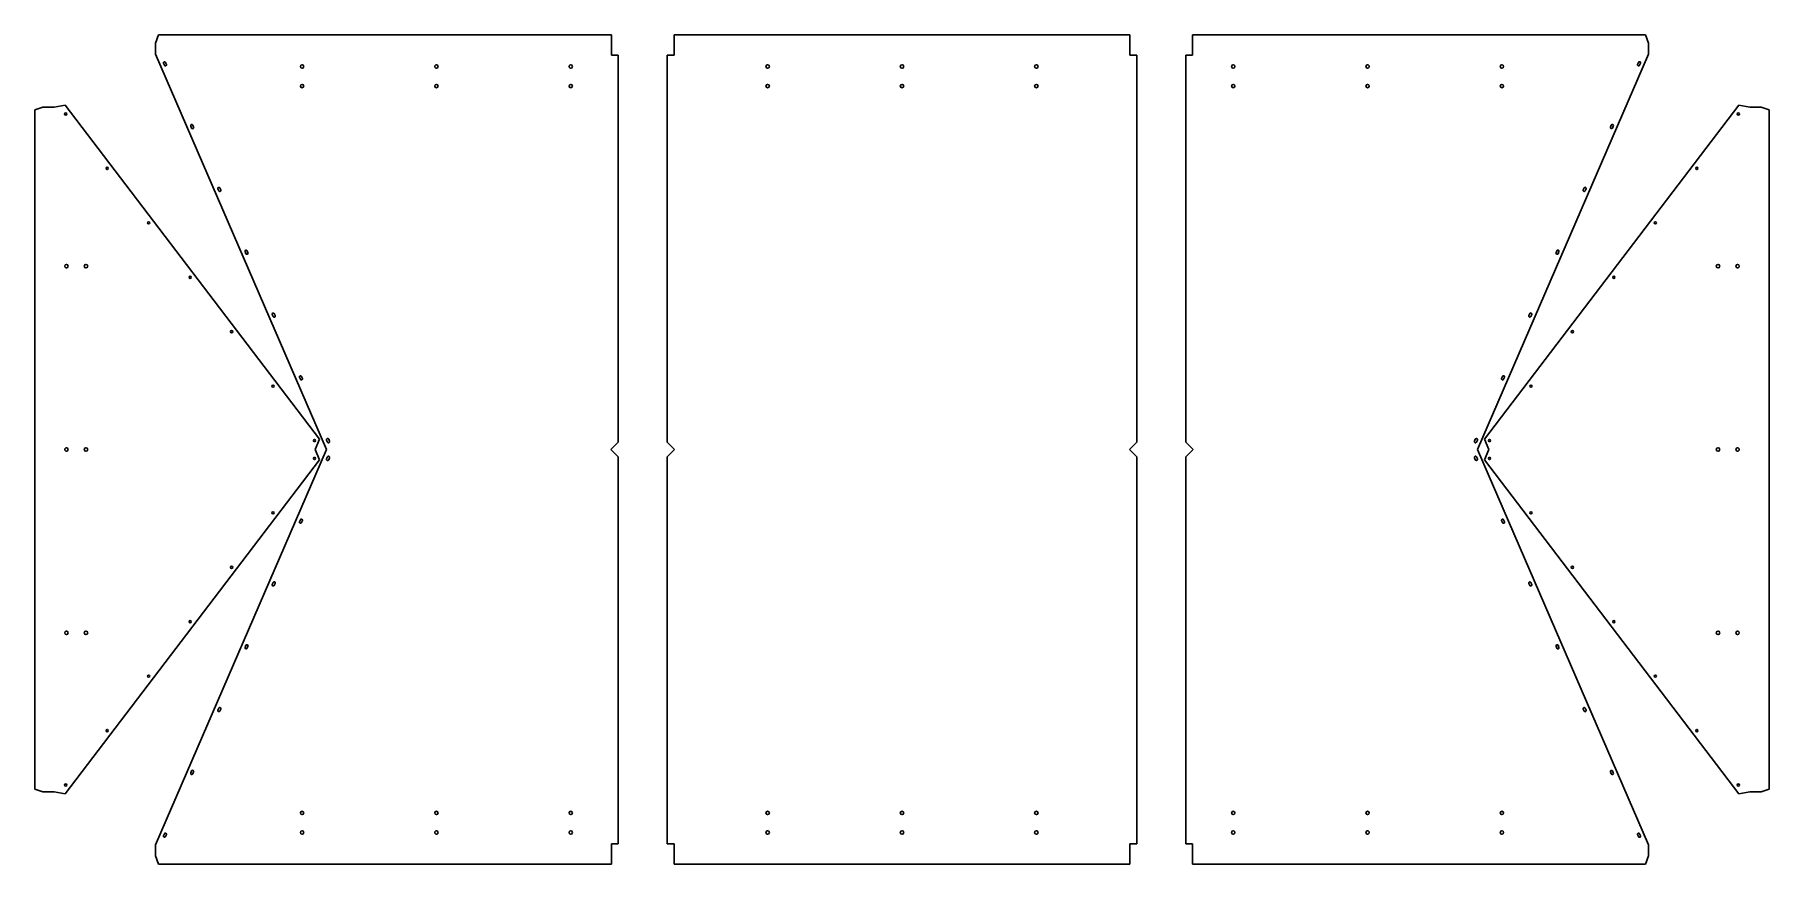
# Model space of a CAD drawing. Header units: millimetres. Extents: x -247 to 3303, y -848 to 848.
import ezdxf

# ---------------------------------------------------------------- set-up
doc = ezdxf.new("R2010")
doc.units = ezdxf.units.MM

msp = doc.modelspace()

# ---------------------------------------------------------------- linework, layer by layer
for p, q in [((6, 848.2944), (0, 831.2944)), ((0, 831.2944), (0, 808.2944)), ((933.3333, 848.2944), (6, 848.2944)), ((933.3333, 806.2944), (933.3333, 848.2944)), ((1061.3333, 848.2944), (1061.3333, 806.2944)), ((1994.6667, 848.2944), (1061.3333, 848.2944)), ((1994.6667, 806.2944), (1994.6667, 848.2944)), ((2122.6667, 848.2944), (2122.6667, 806.2944)), ((3050, 848.2944), (2122.6667, 848.2944)), ((3056, 831.2944), (3050, 848.2944)), ((3056, 808.2944), (3056, 831.2944)), ((0, 808.2944), (350.2178, 0)), ((18.155, 785.8867), (16.366, 790.0157)), ((22.2841, 787.6757), (20.4951, 791.8048)), ((947.3333, 806.2944), (933.3333, 806.2944)), ((947.3333, 15), (947.3333, 806.2944)), ((1061.3333, 806.2944), (1047.3333, 806.2944)), ((1047.3333, 806.2944), (1047.3333, 15)), ((2008.6667, 806.2944), (1994.6667, 806.2944)), ((2008.6667, 15), (2008.6667, 806.2944)), ((2122.6667, 806.2944), (2108.6667, 806.2944)), ((2108.6667, 806.2944), (2108.6667, 15)), ((2705.7822, 0), (3056, 808.2944)), ((3033.7159, 787.6757), (3035.5049, 791.8048)), ((3037.845, 785.8867), (3039.634, 790.0157)), ((-230.3114, 700.4295), (-247.3114, 694.4295)), ((-247.3114, 694.4295), (-247.3114, -694.4295)), ((-207.3114, 700.4295), (-230.3114, 700.4295)), ((-185.1399, 704.339), (-207.3114, 700.4295)), ((335.8348, 21.2755), (-185.1399, 704.339)), ((3241.1399, 704.339), (2720.1652, 21.2755)), ((3263.3114, 700.4295), (3241.1399, 704.339)), ((3286.3114, 700.4295), (3263.3114, 700.4295)), ((3303.3114, 694.4295), (3286.3114, 700.4295)), ((3303.3114, -694.4295), (3303.3114, 694.4295)), ((73.8143, 657.4264), (72.0252, 661.5554)), ((77.9434, 659.2154), (76.1543, 663.3445)), ((2978.0566, 659.2154), (2979.8457, 663.3445)), ((2982.1857, 657.4264), (2983.9748, 661.5554)), ((129.4736, 528.9661), (127.6845, 533.0952)), ((133.6026, 530.7551), (131.8136, 534.8842)), ((2922.3974, 530.7551), (2924.1864, 534.8842)), ((2926.5264, 528.9661), (2928.3155, 533.0952)), ((185.1328, 400.5058), (183.3438, 404.6349)), ((189.2619, 402.2948), (187.4729, 406.4239)), ((2866.7381, 402.2948), (2868.5271, 406.4239)), ((2870.8672, 400.5058), (2872.6562, 404.6349)), ((240.7921, 272.0455), (239.0031, 276.1746)), ((244.9212, 273.8346), (243.1321, 277.9636)), ((2811.0788, 273.8346), (2812.8679, 277.9636)), ((2815.2079, 272.0455), (2816.9969, 276.1746)), ((296.4514, 143.5852), (294.6623, 147.7143)), ((300.5805, 145.3743), (298.7914, 149.5033)), ((2755.4195, 145.3743), (2757.2086, 149.5033)), ((2759.5486, 143.5852), (2761.3377, 147.7143)), ((350.2178, 0), (0, -808.2944)), ((326.9084, 0), (335.8348, 21.2755)), ((335.8348, -21.2755), (326.9084, 0)), ((352.1107, 15.1249), (350.3216, 19.254)), ((356.2397, 16.914), (354.4507, 21.0431)), ((932.3333, 0), (947.3333, 15)), ((947.3333, -15), (932.3333, 0)), ((1047.3333, 15), (1062.3333, 0)), ((1062.3333, 0), (1047.3333, -15)), ((1993.6667, 0), (2008.6667, 15)), ((2008.6667, -15), (1993.6667, 0)), ((2108.6667, 15), (2123.6667, 0)), ((2123.6667, 0), (2108.6667, -15)), ((2699.7603, 16.914), (2701.5493, 21.0431)), ((2703.8893, 15.1249), (2705.6784, 19.254)), ((3056, -808.2944), (2705.7822, 0)), ((2720.1652, 21.2755), (2729.0916, 0)), ((2729.0916, 0), (2720.1652, -21.2755)), ((-185.1399, -704.339), (335.8348, -21.2755)), ((352.1107, -15.1249), (350.3216, -19.254)), ((356.2397, -16.914), (354.4507, -21.0431)), ((947.3333, -806.2944), (947.3333, -15)), ((1047.3333, -15), (1047.3333, -806.2944)), ((2008.6667, -806.2944), (2008.6667, -15)), ((2108.6667, -15), (2108.6667, -806.2944)), ((2699.7603, -16.914), (2701.5493, -21.0431)), ((2703.8893, -15.1249), (2705.6784, -19.254)), ((2720.1652, -21.2755), (3241.1399, -704.339)), ((296.4514, -143.5852), (294.6623, -147.7143)), ((300.5805, -145.3743), (298.7914, -149.5033)), ((2755.4195, -145.3743), (2757.2086, -149.5033)), ((2759.5486, -143.5852), (2761.3377, -147.7143)), ((240.7921, -272.0455), (239.0031, -276.1746)), ((244.9212, -273.8346), (243.1321, -277.9636)), ((2811.0788, -273.8346), (2812.8679, -277.9636)), ((2815.2079, -272.0455), (2816.9969, -276.1746)), ((185.1328, -400.5058), (183.3438, -404.6349)), ((189.2619, -402.2948), (187.4729, -406.4239)), ((2866.7381, -402.2948), (2868.5271, -406.4239)), ((2870.8672, -400.5058), (2872.6562, -404.6349)), ((129.4736, -528.9661), (127.6845, -533.0952)), ((133.6026, -530.7551), (131.8136, -534.8842)), ((2922.3974, -530.7551), (2924.1864, -534.8842)), ((2926.5264, -528.9661), (2928.3155, -533.0952)), ((73.8143, -657.4264), (72.0252, -661.5554)), ((77.9434, -659.2154), (76.1543, -663.3445)), ((2978.0566, -659.2154), (2979.8457, -663.3445)), ((2982.1857, -657.4264), (2983.9748, -661.5554)), ((-247.3114, -694.4295), (-230.3114, -700.4295)), ((-230.3114, -700.4295), (-207.3114, -700.4295)), ((-207.3114, -700.4295), (-185.1399, -704.339)), ((3241.1399, -704.339), (3263.3114, -700.4295)), ((3263.3114, -700.4295), (3286.3114, -700.4295)), ((3286.3114, -700.4295), (3303.3114, -694.4295)), ((0, -808.2944), (0, -831.2944)), ((18.155, -785.8867), (16.366, -790.0157)), ((22.2841, -787.6757), (20.4951, -791.8048)), ((933.3333, -848.2944), (933.3333, -806.2944)), ((933.3333, -806.2944), (947.3333, -806.2944)), ((1047.3333, -806.2944), (1061.3333, -806.2944)), ((1061.3333, -806.2944), (1061.3333, -848.2944)), ((1994.6667, -848.2944), (1994.6667, -806.2944)), ((1994.6667, -806.2944), (2008.6667, -806.2944)), ((2108.6667, -806.2944), (2122.6667, -806.2944)), ((2122.6667, -806.2944), (2122.6667, -848.2944)), ((3033.7159, -787.6757), (3035.5049, -791.8048)), ((3037.845, -785.8867), (3039.634, -790.0157)), ((3056, -831.2944), (3056, -808.2944)), ((0, -831.2944), (6, -848.2944)), ((6, -848.2944), (933.3333, -848.2944)), ((1061.3333, -848.2944), (1994.6667, -848.2944)), ((2122.6667, -848.2944), (3050, -848.2944)), ((3050, -848.2944), (3056, -831.2944))]:
    msp.add_line(p, q)
for centre, radius in [((300, 783.2944), 3.5), ((575, 783.2944), 3.5), ((850, 783.2944), 3.5), ((1253, 783.2944), 3.5), ((1528, 783.2944), 3.5), ((1803, 783.2944), 3.5), ((2206, 783.2944), 3.5), ((2481, 783.2944), 3.5), ((2756, 783.2944), 3.5), ((300, 743.2944), 3.5), ((575, 743.2944), 3.5), ((850, 743.2944), 3.5), ((1253, 743.2944), 3.5), ((1528, 743.2944), 3.5), ((1803, 743.2944), 3.5), ((2206, 743.2944), 3.5), ((2481, 743.2944), 3.5), ((2756, 743.2944), 3.5), ((-183.8785, 686.1956), 2.25), ((3239.8785, 686.1956), 2.25), ((-98.9762, 574.878), 2.25), ((3154.9762, 574.878), 2.25), ((-14.0739, 463.5604), 2.25), ((3070.0739, 463.5604), 2.25), ((-182.3114, 375), 3.5), ((-142.3114, 375), 3.5), ((3198.3114, 375), 3.5), ((3238.3114, 375), 3.5), ((70.8283, 352.2428), 2.25), ((2985.1717, 352.2428), 2.25), ((155.7306, 240.9252), 2.25), ((2900.2694, 240.9252), 2.25), ((240.6329, 129.6076), 2.25), ((2815.3671, 129.6076), 2.25), ((-182.3114, 0), 3.5), ((-142.3114, 0), 3.5), ((325.5352, 18.2901), 2.25), ((2730.4648, 18.2901), 2.25), ((3198.3114, 0), 3.5), ((3238.3114, 0), 3.5), ((325.5352, -18.2901), 2.25), ((2730.4648, -18.2901), 2.25), ((240.6329, -129.6076), 2.25), ((2815.3671, -129.6076), 2.25), ((155.7306, -240.9252), 2.25), ((2900.2694, -240.9252), 2.25), ((70.8283, -352.2428), 2.25), ((2985.1717, -352.2428), 2.25), ((-182.3114, -375), 3.5), ((-142.3114, -375), 3.5), ((3198.3114, -375), 3.5), ((3238.3114, -375), 3.5), ((-14.0739, -463.5604), 2.25), ((3070.0739, -463.5604), 2.25), ((-98.9762, -574.878), 2.25), ((3154.9762, -574.878), 2.25), ((-183.8785, -686.1956), 2.25), ((3239.8785, -686.1956), 2.25), ((300, -743.2944), 3.5), ((575, -743.2944), 3.5), ((850, -743.2944), 3.5), ((1253, -743.2944), 3.5), ((1528, -743.2944), 3.5), ((1803, -743.2944), 3.5), ((2206, -743.2944), 3.5), ((2481, -743.2944), 3.5), ((2756, -743.2944), 3.5), ((300, -783.2944), 3.5), ((575, -783.2944), 3.5), ((850, -783.2944), 3.5), ((1253, -783.2944), 3.5), ((1528, -783.2944), 3.5), ((1803, -783.2944), 3.5), ((2206, -783.2944), 3.5), ((2481, -783.2944), 3.5), ((2756, -783.2944), 3.5)]:
    msp.add_circle(centre, radius)
for centre, start, end in [((18.4305, 790.9103), 23.4261, 203.4261), ((20.2196, 786.7812), 203.4261, 23.4261), ((3035.7804, 786.7812), 156.5739, 336.5739), ((3037.5695, 790.9103), 336.5739, 156.5739), ((74.0898, 662.45), 23.4261, 203.4261), ((75.8788, 658.3209), 203.4261, 23.4261), ((2980.1212, 658.3209), 156.5739, 336.5739), ((2981.9102, 662.45), 336.5739, 156.5739), ((129.7491, 533.9897), 23.4261, 203.4261), ((2926.2509, 533.9897), 336.5739, 156.5739), ((131.5381, 529.8606), 203.4261, 23.4261), ((2924.4619, 529.8606), 156.5739, 336.5739), ((185.4083, 405.5294), 23.4261, 203.4261), ((187.1974, 401.4003), 203.4261, 23.4261), ((2868.8026, 401.4003), 156.5739, 336.5739), ((2870.5917, 405.5294), 336.5739, 156.5739), ((241.0676, 277.0691), 23.4261, 203.4261), ((242.8567, 272.94), 203.4261, 23.4261), ((2813.1433, 272.94), 156.5739, 336.5739), ((2814.9324, 277.0691), 336.5739, 156.5739), ((296.7269, 148.6088), 23.4261, 203.4261), ((298.5159, 144.4797), 203.4261, 23.4261), ((2757.4841, 144.4797), 156.5739, 336.5739), ((2759.2731, 148.6088), 336.5739, 156.5739), ((352.3861, 20.1485), 23.4261, 203.4261), ((354.1752, 16.0195), 203.4261, 23.4261), ((2701.8248, 16.0195), 156.5739, 336.5739), ((2703.6139, 20.1485), 336.5739, 156.5739), ((352.3861, -20.1485), 156.5739, 336.5739), ((354.1752, -16.0195), 336.5739, 156.5739), ((2701.8248, -16.0195), 23.4261, 203.4261), ((2703.6139, -20.1485), 203.4261, 23.4261), ((296.7269, -148.6088), 156.5739, 336.5739), ((298.5159, -144.4797), 336.5739, 156.5739), ((2757.4841, -144.4797), 23.4261, 203.4261), ((2759.2731, -148.6088), 203.4261, 23.4261), ((241.0676, -277.0691), 156.5739, 336.5739), ((242.8567, -272.94), 336.5739, 156.5739), ((2813.1433, -272.94), 23.4261, 203.4261), ((2814.9324, -277.0691), 203.4261, 23.4261), ((185.4083, -405.5294), 156.5739, 336.5739), ((187.1974, -401.4003), 336.5739, 156.5739), ((2868.8026, -401.4003), 23.4261, 203.4261), ((2870.5917, -405.5294), 203.4261, 23.4261), ((131.5381, -529.8606), 336.5739, 156.5739), ((2924.4619, -529.8606), 23.4261, 203.4261), ((129.7491, -533.9897), 156.5739, 336.5739), ((2926.2509, -533.9897), 203.4261, 23.4261), ((74.0898, -662.45), 156.5739, 336.5739), ((75.8788, -658.3209), 336.5739, 156.5739), ((2980.1212, -658.3209), 23.4261, 203.4261), ((2981.9102, -662.45), 203.4261, 23.4261), ((18.4305, -790.9103), 156.5739, 336.5739), ((20.2196, -786.7812), 336.5739, 156.5739), ((3035.7804, -786.7812), 23.4261, 203.4261), ((3037.5695, -790.9103), 203.4261, 23.4261)]:
    msp.add_arc(centre, 2.25, start, end)

doc.saveas('drawing.dxf')
